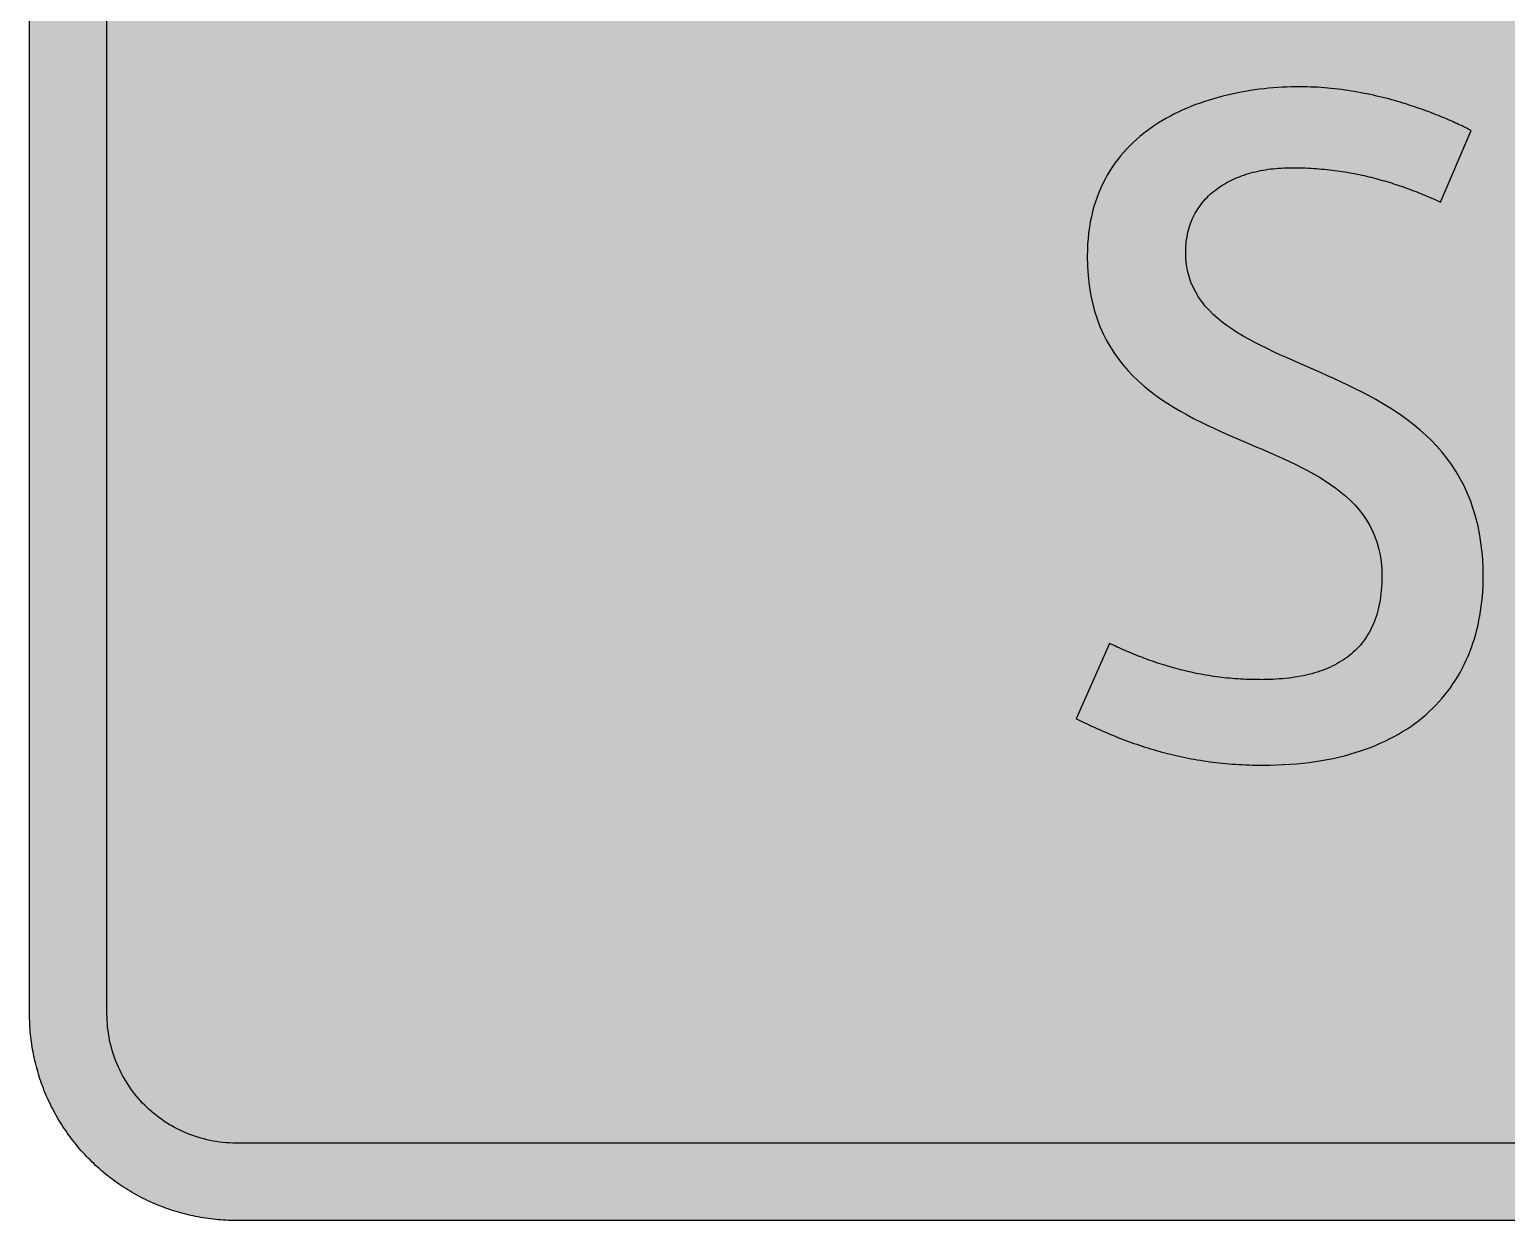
# Model space of a CAD drawing. Header units: millimetres. Extents: x 0 to 318, y 0 to 212.
# Drawn here: x 0.1 to 101, y 0.1 to 81.4 of the extents above; entities that cross this region are included whole.
import ezdxf

# ---------------------------------------------------------------- set-up
doc = ezdxf.new("R2010")
doc.units = ezdxf.units.MM

msp = doc.modelspace()

# ---------------------------------------------------------------- hatches: boundary and pattern name
for color, points in [(254, [(14.1633, 0.0536), (13.9878, 0.0533), (13.8125, 0.0559), (13.6373, 0.061), (13.462, 0.0686), (13.2893, 0.0787), (13.114, 0.0914), (12.9413, 0.1041), (12.7686, 0.1219), (12.5959, 0.1397), (12.4231, 0.16), (12.2504, 0.1829), (12.0777, 0.2057), (11.9075, 0.2337), (11.7373, 0.2616), (11.5672, 0.2921), (11.397, 0.3251), (11.2268, 0.3607), (11.0592, 0.3988), (10.8915, 0.4369), (10.7239, 0.4775), (10.5562, 0.5207), (10.3886, 0.5664), (10.2235, 0.6121), (10.0584, 0.6629), (9.8933, 0.7137), (9.7307, 0.7671), (9.5682, 0.8204), (9.4056, 0.8788), (9.2431, 0.9373), (9.083, 0.9982), (8.923, 1.0617), (8.763, 1.1252), (8.6055, 1.1938), (8.4455, 1.2624), (8.2906, 1.331), (8.1331, 1.4046), (7.9781, 1.4783), (7.8232, 1.5545), (7.6708, 1.6332), (7.5184, 1.7145), (7.366, 1.7958), (7.2161, 1.8796), (7.0663, 1.966), (6.919, 2.0523), (6.7716, 2.1438), (6.6243, 2.2352), (6.4795, 2.3266), (6.3348, 2.4232), (6.19, 2.5197), (6.0477, 2.6187), (5.908, 2.7178), (5.7683, 2.8194), (5.6286, 2.9235), (5.4915, 3.0302), (5.3543, 3.1369), (5.2197, 3.2461), (5.0851, 3.3579), (4.953, 3.4722), (4.8209, 3.5865), (4.6914, 3.7033), (4.5644, 3.8202), (4.4348, 3.9395), (4.3104, 4.0615), (4.1859, 4.1859), (4.0615, 4.3104), (3.9395, 4.4348), (3.8202, 4.5618), (3.7033, 4.6914), (3.5865, 4.8209), (3.4722, 4.953), (3.3579, 5.0851), (3.2487, 5.2197), (3.1369, 5.3543), (3.0302, 5.4915), (2.9235, 5.6286), (2.8194, 5.7683), (2.7178, 5.908), (2.6187, 6.0477), (2.5197, 6.19), (2.4232, 6.3348), (2.3266, 6.477), (2.2352, 6.6243), (2.1438, 6.7691), (2.0523, 6.9164), (1.966, 7.0663), (1.8796, 7.2161), (1.7958, 7.366), (1.7145, 7.5184), (1.6332, 7.6708), (1.5545, 7.8232), (1.4783, 7.9781), (1.4046, 8.1331), (1.331, 8.2906), (1.2598, 8.4455), (1.1913, 8.603), (1.1252, 8.763), (1.0592, 8.923), (0.9982, 9.083), (0.9373, 9.2431), (0.8763, 9.4056), (0.8204, 9.5682), (0.7645, 9.7307), (0.7112, 9.8933), (0.6604, 10.0584), (0.6121, 10.2235), (0.5639, 10.3911), (0.5207, 10.5562), (0.4775, 10.7239), (0.4343, 10.8915), (0.3962, 11.0592), (0.3607, 11.2268), (0.3251, 11.397), (0.2921, 11.5672), (0.2616, 11.7373), (0.2311, 11.9075), (0.2057, 12.0802), (0.1803, 12.2504), (0.1575, 12.4231), (0.1372, 12.5959), (0.1194, 12.7686), (0.1041, 12.9413), (0.0889, 13.1166), (0.0787, 13.2893), (0.0686, 13.4645), (0.061, 13.6373), (0.0559, 13.8125), (0.0508, 13.9878), (0.0508, 14.163), (0.0522, 197.6092), (0.0508, 197.7822), (0.0559, 197.9574), (0.061, 198.1327), (0.0686, 198.308), (0.0787, 198.4807), (0.0889, 198.6559), (0.1041, 198.8287), (0.1194, 199.0014), (0.1372, 199.1741), (0.1575, 199.3468), (0.1803, 199.5195), (0.2057, 199.6923), (0.2311, 199.8624), (0.2616, 200.0326), (0.2921, 200.2028), (0.3251, 200.373), (0.3607, 200.5432), (0.3962, 200.7108), (0.4343, 200.8784), (0.4775, 201.0461), (0.5207, 201.2137), (0.5639, 201.3814), (0.6121, 201.5465), (0.6604, 201.7116), (0.7112, 201.8767), (0.7645, 202.0392), (0.8204, 202.2018), (0.8763, 202.3643), (0.9373, 202.5269), (0.9982, 202.6869), (1.0592, 202.8469), (1.1252, 203.007), (1.1913, 203.1644), (1.2598, 203.3245), (1.331, 203.4794), (1.4046, 203.6369), (1.4783, 203.7918), (1.5545, 203.9468), (1.6332, 204.0992), (1.7145, 204.2516), (1.7958, 204.404), (1.8796, 204.5538), (1.966, 204.7037), (2.0523, 204.851), (2.1438, 204.9983), (2.2352, 205.1456), (2.3266, 205.2904), (2.4232, 205.4352), (2.5197, 205.58), (2.6187, 205.7222), (2.7178, 205.8619), (2.8194, 206.0016), (2.9235, 206.1413), (3.0302, 206.2785), (3.1369, 206.4156), (3.2487, 206.5503), (3.3579, 206.6849), (3.4722, 206.817), (3.5865, 206.949), (3.7033, 207.0786), (3.8202, 207.2056), (3.9395, 207.3351), (4.0615, 207.4596), (4.1859, 207.584), (4.3104, 207.7085), (4.4348, 207.8304), (4.5644, 207.9498), (4.6914, 208.0666), (4.8209, 208.1835), (4.953, 208.2978), (5.0851, 208.4121), (5.2197, 208.5213), (5.3543, 208.6331), (5.4915, 208.7397), (5.6286, 208.8464), (5.7683, 208.9506), (5.908, 209.0522), (6.0477, 209.1512), (6.19, 209.2503), (6.3348, 209.3468), (6.4795, 209.4433), (6.6243, 209.5348), (6.7716, 209.6262), (6.919, 209.7176), (7.0663, 209.804), (7.2161, 209.8904), (7.366, 209.9742), (7.5184, 210.0555), (7.6708, 210.1367), (7.8232, 210.2155), (7.9781, 210.2917), (8.1331, 210.3653), (8.2906, 210.439), (8.4455, 210.5101), (8.6055, 210.5787), (8.763, 210.6447), (8.923, 210.7108), (9.083, 210.7717), (9.2431, 210.8327), (9.4056, 210.8937), (9.5682, 210.9495), (9.7307, 211.0054), (9.8933, 211.0588), (10.0584, 211.1096), (10.2235, 211.1578), (10.3886, 211.2061), (10.5562, 211.2493), (10.7239, 211.2924), (10.8915, 211.3356), (11.0592, 211.3737), (11.2268, 211.4093), (11.397, 211.4448), (11.5672, 211.4779), (11.7373, 211.5083), (11.9075, 211.5388), (12.0777, 211.5642), (12.2504, 211.5896), (12.4231, 211.6125), (12.5959, 211.6328), (12.7686, 211.6506), (12.9413, 211.6658), (13.114, 211.6811), (13.2893, 211.6912), (13.462, 211.7014), (13.6373, 211.709), (13.8125, 211.7141), (13.9878, 211.7192), (14.163, 211.7192), (303.4411, 211.7203), (303.6164, 211.7192), (303.7891, 211.7141), (303.9643, 211.709), (304.1396, 211.7014), (304.3149, 211.6912), (304.4876, 211.6811), (304.6603, 211.6658), (304.8356, 211.6506), (305.0083, 211.6328), (305.181, 211.6125), (305.3512, 211.5896), (305.5239, 211.5642), (305.6941, 211.5388), (305.8668, 211.5083), (306.037, 211.4779), (306.2072, 211.4448), (306.3748, 211.4093), (306.545, 211.3737), (306.7126, 211.3356), (306.8803, 211.2924), (307.0479, 211.2493), (307.213, 211.2061), (307.3781, 211.1578), (307.5432, 211.1096), (307.7083, 211.0588), (307.8734, 211.0054), (308.036, 210.9495), (308.1985, 210.8937), (308.3611, 210.8327), (308.5211, 210.7717), (308.6811, 210.7108), (308.8411, 210.6447), (308.9986, 210.5787), (309.1561, 210.5101), (309.3136, 210.439), (309.4711, 210.3653), (309.626, 210.2917), (309.7784, 210.2155), (309.9333, 210.1367), (310.0857, 210.0555), (310.2381, 209.9742), (310.388, 209.8904), (310.5379, 209.804), (310.6852, 209.7176), (310.8325, 209.6262), (310.9798, 209.5348), (311.1246, 209.4433), (311.2694, 209.3468), (311.4116, 209.2503), (311.5539, 209.1512), (311.6961, 209.0522), (311.8358, 208.9506), (311.9755, 208.8464), (312.1127, 208.7397), (312.2473, 208.6331), (312.3844, 208.5213), (312.5165, 208.4121), (312.6511, 208.2978), (312.7807, 208.1835), (312.9128, 208.0666), (313.0398, 207.9498), (313.1668, 207.8304), (313.2938, 207.7085), (313.4182, 207.584), (313.5427, 207.4596), (313.6621, 207.3351), (313.784, 207.2056), (313.9008, 207.0786), (314.0177, 206.949), (314.132, 206.817), (314.2463, 206.6849), (314.3555, 206.5503), (314.4647, 206.4156), (314.5739, 206.2785), (314.6781, 206.1413), (314.7822, 206.0016), (314.8863, 205.8619), (314.9854, 205.7222), (315.0845, 205.58), (315.181, 205.4352), (315.275, 205.2904), (315.3689, 205.1456), (315.4604, 204.9983), (315.5493, 204.851), (315.6382, 204.7037), (315.7245, 204.5538), (315.8084, 204.404), (315.8896, 204.2516), (315.9684, 204.0992), (316.0471, 203.9468), (316.1233, 203.7918), (316.1995, 203.6369), (316.2706, 203.4794), (316.3418, 203.3245), (316.4103, 203.1644), (316.4764, 203.007), (316.5424, 202.8469), (316.6059, 202.6869), (316.6669, 202.5269), (316.7253, 202.3643), (316.7812, 202.2018), (316.8371, 202.0392), (316.8904, 201.8767), (316.9412, 201.7116), (316.9895, 201.5465), (317.0377, 201.3814), (317.0834, 201.2137), (317.1266, 201.0461), (317.1673, 200.8784), (317.2054, 200.7108), (317.2435, 200.5432), (317.2765, 200.373), (317.3095, 200.2028), (317.34, 200.0326), (317.3705, 199.8624), (317.3959, 199.6923), (317.4213, 199.5195), (317.4441, 199.3468), (317.4644, 199.1741), (317.4822, 199.0014), (317.4975, 198.8287), (317.5127, 198.6559), (317.5229, 198.4807), (317.533, 198.308), (317.5406, 198.1327), (317.5457, 197.9574), (317.5508, 197.7822), (317.5508, 197.6069), (317.5522, 14.1647), (317.5508, 13.9878), (317.5457, 13.8125), (317.5406, 13.6373), (317.533, 13.4645), (317.5229, 13.2893), (317.5127, 13.1166), (317.4975, 12.9413), (317.4822, 12.7686), (317.4644, 12.5959), (317.4441, 12.4231), (317.4213, 12.2504), (317.3959, 12.0802), (317.3705, 11.9075), (317.34, 11.7373), (317.3095, 11.5672), (317.2765, 11.397), (317.2435, 11.2268), (317.2054, 11.0592), (317.1673, 10.8915), (317.1266, 10.7239), (317.0834, 10.5562), (317.0377, 10.3911), (316.9895, 10.2235), (316.9412, 10.0584), (316.8904, 9.8933), (316.8371, 9.7307), (316.7812, 9.5682), (316.7253, 9.4056), (316.6669, 9.2431), (316.6059, 9.083), (316.5424, 8.923), (316.4764, 8.763), (316.4103, 8.603), (316.3418, 8.4455), (316.2706, 8.2906), (316.1995, 8.1331), (316.1233, 7.9781), (316.0471, 7.8232), (315.9684, 7.6708), (315.8896, 7.5184), (315.8084, 7.366), (315.7245, 7.2161), (315.6382, 7.0663), (315.5493, 6.9164), (315.4604, 6.7691), (315.3689, 6.6243), (315.275, 6.477), (315.181, 6.3348), (315.0845, 6.19), (314.9854, 6.0477), (314.8863, 5.908), (314.7822, 5.7683), (314.6781, 5.6286), (314.5739, 5.4915), (314.4647, 5.3543), (314.3555, 5.2197), (314.2463, 5.0851), (314.132, 4.953), (314.0177, 4.8209), (313.9008, 4.6914), (313.784, 4.5618), (313.6621, 4.4348), (313.5427, 4.3104), (313.4182, 4.1859), (313.2938, 4.0615), (313.1668, 3.9395), (313.0398, 3.8202), (312.9128, 3.7033), (312.7807, 3.5865), (312.6511, 3.4722), (312.5165, 3.3579), (312.3844, 3.2461), (312.2473, 3.1369), (312.1127, 3.0302), (311.9755, 2.9235), (311.8358, 2.8194), (311.6961, 2.7178), (311.5539, 2.6187), (311.4116, 2.5197), (311.2694, 2.4232), (311.1246, 2.3266), (310.9798, 2.2352), (310.8325, 2.1438), (310.6852, 2.0523), (310.5379, 1.966), (310.388, 1.8796), (310.2381, 1.7958), (310.0857, 1.7145), (309.9333, 1.6332), (309.7784, 1.5545), (309.626, 1.4783), (309.4711, 1.4046), (309.3136, 1.331), (309.1561, 1.2624), (308.9986, 1.1938), (308.8411, 1.1252), (308.6811, 1.0617), (308.5211, 0.9982), (308.3611, 0.9373), (308.1985, 0.8788), (308.036, 0.8204), (307.8734, 0.7671), (307.7083, 0.7137), (307.5432, 0.6629), (307.3781, 0.6121), (307.213, 0.5664), (307.0479, 0.5207), (306.8803, 0.4775), (306.7126, 0.4369), (306.545, 0.3988), (306.3748, 0.3607), (306.2072, 0.3251), (306.037, 0.2921), (305.8668, 0.2616), (305.6941, 0.2337), (305.5239, 0.2057), (305.3512, 0.1829), (305.181, 0.16), (305.0083, 0.1397), (304.8356, 0.1219), (304.6603, 0.1041), (304.4876, 0.0914), (304.3149, 0.0787), (304.1396, 0.0686), (303.9643, 0.061), (303.7891, 0.0559), (303.6164, 0.0533), (303.4411, 0.0533)]), (144, [(14.1633, 5.3453), (13.9344, 5.3467), (13.7084, 5.3543), (13.4849, 5.3696), (13.2613, 5.3899), (13.0378, 5.4153), (12.8194, 5.4458), (12.6009, 5.4813), (12.385, 5.522), (12.1717, 5.5702), (11.9583, 5.621), (11.7475, 5.6794), (11.5392, 5.7404), (11.3335, 5.8064), (11.1303, 5.8801), (10.9296, 5.9563), (10.729, 6.0376), (10.5334, 6.1239), (10.3378, 6.2128), (10.1473, 6.3094), (9.9593, 6.4084), (9.7714, 6.5126), (9.5885, 6.6218), (9.4082, 6.7335), (9.2304, 6.8504), (9.0576, 6.9698), (8.8849, 7.0968), (8.7173, 7.2238), (8.5522, 7.3584), (8.3896, 7.4955), (8.2321, 7.6352), (8.0772, 7.78), (7.9273, 7.9273), (7.7775, 8.0772), (7.6352, 8.2321), (7.493, 8.3922), (7.3558, 8.5522), (7.2238, 8.7173), (7.0942, 8.8875), (6.9698, 9.0576), (6.8504, 9.2329), (6.7335, 9.4107), (6.6192, 9.591), (6.5126, 9.7739), (6.4084, 9.9593), (6.3068, 10.1473), (6.2128, 10.3403), (6.1214, 10.5334), (6.035, 10.7315), (5.9538, 10.9296), (5.8776, 11.1303), (5.8064, 11.3335), (5.7404, 11.5418), (5.6769, 11.75), (5.621, 11.9583), (5.5677, 12.1717), (5.522, 12.385), (5.4813, 12.6009), (5.4432, 12.8194), (5.4127, 13.0404), (5.3873, 13.2613), (5.3696, 13.4849), (5.3543, 13.7084), (5.3467, 13.937), (5.3416, 14.163), (5.3439, 197.6092), (5.3467, 197.8355), (5.3543, 198.0616), (5.3696, 198.2851), (5.3873, 198.5086), (5.4127, 198.7321), (5.4432, 198.9506), (5.4813, 199.169), (5.522, 199.3849), (5.5677, 199.5983), (5.621, 199.8116), (5.6769, 200.0225), (5.7404, 200.2307), (5.8064, 200.4365), (5.8776, 200.6397), (5.9538, 200.8403), (6.035, 201.041), (6.1214, 201.2366), (6.2128, 201.4322), (6.3068, 201.6227), (6.4084, 201.8106), (6.5126, 201.9986), (6.6192, 202.1815), (6.7335, 202.3618), (6.8504, 202.5396), (6.9698, 202.7123), (7.0942, 202.885), (7.2238, 203.0527), (7.3558, 203.2178), (7.493, 203.3803), (7.6352, 203.5378), (7.7775, 203.6928), (7.9273, 203.8426), (8.0772, 203.9925), (8.2321, 204.1347), (8.3896, 204.277), (8.5522, 204.4141), (8.7173, 204.5462), (8.8849, 204.6757), (9.0576, 204.8002), (9.2304, 204.9196), (9.4082, 205.0364), (9.5885, 205.1507), (9.7714, 205.2574), (9.9593, 205.3615), (10.1473, 205.4631), (10.3378, 205.5571), (10.5334, 205.6486), (10.729, 205.7349), (10.9296, 205.8162), (11.1303, 205.8924), (11.3335, 205.9635), (11.5392, 206.0296), (11.7475, 206.0931), (11.9583, 206.1489), (12.1717, 206.2023), (12.385, 206.248), (12.6009, 206.2886), (12.8194, 206.3267), (13.0378, 206.3572), (13.2613, 206.3826), (13.4849, 206.4004), (13.7084, 206.4156), (13.9344, 206.4233), (14.163, 206.4283), (303.4411, 206.4286), (303.6672, 206.4233), (303.8932, 206.4156), (304.1193, 206.4004), (304.3428, 206.3826), (304.5638, 206.3572), (304.7822, 206.3267), (305.0007, 206.2886), (305.2166, 206.248), (305.4325, 206.2023), (305.6433, 206.1489), (305.8541, 206.0931), (306.0624, 206.0296), (306.2681, 205.9635), (306.4713, 205.8924), (306.6745, 205.8162), (306.8726, 205.7349), (307.0708, 205.6486), (307.2638, 205.5571), (307.4543, 205.4631), (307.6448, 205.3615), (307.8302, 205.2574), (308.0131, 205.1507), (308.1934, 205.0364), (308.3712, 204.9196), (308.5465, 204.8002), (308.7167, 204.6757), (308.8843, 204.5462), (309.0494, 204.4141), (309.212, 204.277), (309.3695, 204.1347), (309.5244, 203.9925), (309.6768, 203.8426), (309.8241, 203.6928), (309.9689, 203.5378), (310.1086, 203.3803), (310.2458, 203.2178), (310.3778, 203.0527), (310.5074, 202.885), (310.6318, 202.7123), (310.7538, 202.5396), (310.8706, 202.3618), (310.9824, 202.1815), (311.0916, 201.9986), (311.1957, 201.8106), (311.2948, 201.6227), (311.3888, 201.4322), (311.4802, 201.2366), (311.5666, 201.041), (311.6478, 200.8403), (311.724, 200.6397), (311.7952, 200.4365), (311.8637, 200.2307), (311.9247, 200.0225), (311.9806, 199.8116), (312.0339, 199.5983), (312.0796, 199.3849), (312.1203, 199.169), (312.1584, 198.9506), (312.1889, 198.7321), (312.2143, 198.5086), (312.2346, 198.2851), (312.2473, 198.0616), (312.2574, 197.8355), (312.26, 197.6069), (312.2605, 14.1647), (312.2574, 13.937), (312.2473, 13.7084), (312.2346, 13.4849), (312.2143, 13.2613), (312.1889, 13.0404), (312.1584, 12.8194), (312.1203, 12.6009), (312.0796, 12.385), (312.0339, 12.1717), (311.9806, 11.9583), (311.9247, 11.75), (311.8637, 11.5418), (311.7952, 11.3335), (311.724, 11.1303), (311.6478, 10.9296), (311.5666, 10.7315), (311.4802, 10.5334), (311.3888, 10.3403), (311.2948, 10.1473), (311.1957, 9.9593), (311.0916, 9.7739), (310.9824, 9.591), (310.8706, 9.4107), (310.7538, 9.2329), (310.6318, 9.0576), (310.5074, 8.8875), (310.3778, 8.7173), (310.2458, 8.5522), (310.1086, 8.3922), (309.9689, 8.2321), (309.8241, 8.0772), (309.6768, 7.9273), (309.5244, 7.78), (309.3695, 7.6352), (309.212, 7.4955), (309.0494, 7.3584), (308.8843, 7.2238), (308.7167, 7.0968), (308.5465, 6.9698), (308.3712, 6.8504), (308.1934, 6.7335), (308.0131, 6.6218), (307.8302, 6.5126), (307.6448, 6.4084), (307.4543, 6.3094), (307.2638, 6.2128), (307.0708, 6.1239), (306.8726, 6.0376), (306.6745, 5.9563), (306.4713, 5.8801), (306.2681, 5.8064), (306.0624, 5.7404), (305.8541, 5.6794), (305.6433, 5.621), (305.4325, 5.5702), (305.2166, 5.522), (305.0007, 5.4813), (304.7822, 5.4458), (304.5638, 5.4153), (304.3428, 5.3899), (304.1193, 5.3696), (303.8932, 5.3543), (303.6672, 5.3467), (303.4411, 5.3442)]), (254, [(84.1266, 37.0096), (83.9292, 37.0103), (83.7362, 37.0129), (83.5406, 37.0154), (83.3501, 37.0205), (83.1596, 37.0281), (82.9691, 37.0383), (82.7811, 37.0484), (82.5957, 37.0611), (82.4078, 37.0738), (82.2249, 37.0891), (82.042, 37.1043), (81.8591, 37.1221), (81.6788, 37.1424), (81.4984, 37.1627), (81.3206, 37.1856), (81.1428, 37.2085), (80.9676, 37.2313), (80.7923, 37.2593), (80.6171, 37.2847), (80.4443, 37.3151), (80.2742, 37.3431), (80.104, 37.3761), (79.9338, 37.4066), (79.7662, 37.4396), (79.5985, 37.4752), (79.4334, 37.5107), (79.2683, 37.5463), (79.1032, 37.5844), (78.9407, 37.625), (78.7781, 37.6631), (78.6181, 37.7038), (78.4581, 37.7469), (78.3006, 37.7901), (78.1406, 37.8333), (77.9856, 37.879), (77.8281, 37.9247), (77.6757, 37.9705), (77.5208, 38.0187), (77.3684, 38.067), (77.216, 38.1152), (77.0661, 38.166), (76.9163, 38.2168), (76.7664, 38.2676), (76.6191, 38.321), (76.4718, 38.3718), (76.3245, 38.4277), (76.1797, 38.481), (76.0349, 38.5369), (75.8927, 38.5902), (75.7479, 38.6486), (75.6082, 38.7045), (75.4659, 38.7604), (75.3262, 38.8188), (75.1865, 38.8772), (75.0494, 38.9357), (74.9097, 38.9966), (74.7751, 39.055), (74.6379, 39.116), (74.5033, 39.177), (74.3687, 39.2379), (74.234, 39.2989), (74.102, 39.3598), (73.9699, 39.4233), (73.8378, 39.4843), (71.5532, 34.3433), (71.7271, 34.257), (71.9049, 34.1706), (72.0801, 34.0868), (72.2554, 34.003), (72.4332, 33.9192), (72.611, 33.8379), (72.7862, 33.7566), (72.964, 33.6753), (73.1444, 33.5966), (73.3222, 33.5178), (73.5, 33.4416), (73.6803, 33.3654), (73.8607, 33.2892), (74.041, 33.2156), (74.2213, 33.1419), (74.4042, 33.0683), (74.5871, 32.9971), (74.77, 32.926), (74.9529, 32.8574), (75.1357, 32.7889), (75.3212, 32.7228), (75.5066, 32.6568), (75.6945, 32.5907), (75.88, 32.5272), (76.0679, 32.4663), (76.2584, 32.4053), (76.4464, 32.3444), (76.6394, 32.2859), (76.8299, 32.2275), (77.023, 32.1716), (77.216, 32.1158), (77.409, 32.0624), (77.6046, 32.0116), (77.8027, 31.9608), (78.0009, 31.91), (78.199, 31.8643), (78.3996, 31.816), (78.6003, 31.7703), (78.801, 31.7271), (79.0042, 31.6865), (79.2099, 31.6459), (79.4156, 31.6052), (79.6214, 31.5671), (79.8322, 31.5316), (80.0405, 31.4985), (80.2513, 31.4655), (80.4647, 31.4325), (80.678, 31.4046), (80.8939, 31.3766), (81.1098, 31.3487), (81.3283, 31.3258), (81.5492, 31.303), (81.7702, 31.2801), (81.9937, 31.2623), (82.2173, 31.2445), (82.4433, 31.2268), (82.6719, 31.2141), (82.9005, 31.2014), (83.1317, 31.1912), (83.3653, 31.1836), (83.6016, 31.176), (83.8378, 31.1709), (84.0765, 31.1683), (84.3153, 31.1658), (84.7903, 31.1709), (85.2576, 31.1836), (85.7174, 31.2039), (86.1695, 31.2293), (86.614, 31.2649), (87.0483, 31.308), (87.4776, 31.3588), (87.8967, 31.4173), (88.3107, 31.4808), (88.7146, 31.5544), (89.1134, 31.6332), (89.502, 31.7195), (89.883, 31.8135), (90.2564, 31.9151), (90.6221, 32.0218), (90.9803, 32.1361), (91.3308, 32.258), (91.6737, 32.385), (92.009, 32.5196), (92.3366, 32.6593), (92.6567, 32.8066), (92.9691, 32.9616), (93.2739, 33.1216), (93.5711, 33.2867), (93.8606, 33.4594), (94.1426, 33.6372), (94.4169, 33.8201), (94.6836, 34.0106), (94.9427, 34.2062), (95.1941, 34.4068), (95.438, 34.6126), (95.6742, 34.8259), (95.9053, 35.0444), (96.1263, 35.2679), (96.3397, 35.4965), (96.5479, 35.7302), (96.7461, 35.9689), (96.9391, 36.2128), (97.122, 36.4592), (97.2998, 36.7132), (97.47, 36.9722), (97.6325, 37.2364), (97.7875, 37.5031), (97.9348, 37.7749), (98.0745, 38.0517), (98.2091, 38.3337), (98.3336, 38.6182), (98.4529, 38.9077), (98.5647, 39.2024), (98.6663, 39.5021), (98.7654, 39.8018), (98.8543, 40.1091), (98.9355, 40.419), (99.0117, 40.7314), (99.0778, 41.0489), (99.1387, 41.3715), (99.1921, 41.6941), (99.2378, 42.0218), (99.2784, 42.3545), (99.3089, 42.6872), (99.3343, 43.0251), (99.3521, 43.3654), (99.3623, 43.7109), (99.3673, 44.0563), (99.3521, 44.798), (99.3089, 45.5117), (99.2378, 46.1975), (99.1387, 46.8579), (99.0143, 47.4904), (98.8644, 48.1), (98.6892, 48.6842), (98.4936, 49.243), (98.2726, 49.7815), (98.0338, 50.2971), (97.7722, 50.7898), (97.4903, 51.2648), (97.1906, 51.7169), (96.8756, 52.1513), (96.5403, 52.5678), (96.1923, 52.9666), (95.8266, 53.3476), (95.4481, 53.7134), (95.057, 54.0639), (94.6531, 54.3992), (94.2391, 54.7218), (93.8149, 55.0316), (93.3806, 55.3263), (92.9361, 55.6133), (92.4865, 55.8851), (92.0293, 56.1492), (91.567, 56.4058), (91.1022, 56.6522), (90.6297, 56.8909), (90.1573, 57.1221), (89.6823, 57.3481), (89.2048, 57.5666), (88.7298, 57.7825), (88.2548, 57.9933), (87.7824, 58.2016), (87.31, 58.4073), (86.8451, 58.6105), (86.3829, 58.8112), (85.9257, 59.0144), (85.4761, 59.2176), (85.0316, 59.4233), (84.5972, 59.629), (84.1731, 59.8373), (83.759, 60.0507), (83.3552, 60.2666), (82.964, 60.4901), (82.5856, 60.7187), (82.2198, 60.9524), (81.8718, 61.1937), (81.5365, 61.4451), (81.2216, 61.7042), (80.9219, 61.9709), (80.6399, 62.2503), (80.3783, 62.5399), (80.137, 62.8421), (79.9186, 63.1571), (79.723, 63.4848), (79.5477, 63.8277), (79.3979, 64.1833), (79.2734, 64.5566), (79.1743, 64.9453), (79.1032, 65.3517), (79.06, 65.7758), (79.0448, 66.2178), (79.0473, 66.3981), (79.055, 66.5759), (79.0677, 66.7512), (79.0829, 66.9214), (79.1058, 67.0916), (79.1312, 67.2567), (79.1616, 67.4192), (79.1947, 67.5792), (79.2353, 67.7367), (79.2785, 67.8917), (79.3242, 68.0415), (79.3775, 68.1914), (79.4309, 68.3362), (79.4918, 68.4784), (79.5553, 68.6181), (79.6239, 68.7553), (79.695, 68.8899), (79.7687, 69.022), (79.85, 69.149), (79.9313, 69.276), (80.0176, 69.3979), (80.1091, 69.5173), (80.2005, 69.6341), (80.297, 69.7484), (80.3986, 69.8602), (80.5028, 69.9694), (80.6094, 70.0735), (80.7187, 70.1777), (80.8304, 70.2767), (80.9473, 70.3758), (81.0666, 70.4698), (81.1886, 70.5612), (81.313, 70.6501), (81.4426, 70.7339), (81.5721, 70.8177), (81.7042, 70.899), (81.8413, 70.9752), (81.9785, 71.0489), (82.1207, 71.12), (82.263, 71.1911), (82.4103, 71.2572), (82.5576, 71.3181), (82.7075, 71.3791), (82.8599, 71.4375), (83.0148, 71.4908), (83.1723, 71.5442), (83.3323, 71.5924), (83.4923, 71.6382), (83.6549, 71.6813), (83.82, 71.722), (83.9876, 71.7601), (84.1553, 71.7956), (84.3255, 71.8287), (84.4956, 71.8566), (84.6684, 71.8845), (84.8436, 71.9074), (85.0189, 71.9277), (85.1967, 71.9455), (85.3745, 71.9607), (85.5548, 71.9734), (85.7352, 71.9836), (85.918, 71.9912), (86.1009, 71.9963), (86.2838, 71.9963), (86.4768, 71.9963), (86.6699, 71.9938), (86.8604, 71.9887), (87.0483, 71.9836), (87.2363, 71.9785), (87.4217, 71.9684), (87.6071, 71.9582), (87.7926, 71.948), (87.9754, 71.9353), (88.1558, 71.9201), (88.3361, 71.9049), (88.5165, 71.8896), (88.6943, 71.8718), (88.8695, 71.8515), (89.0448, 71.8312), (89.22, 71.8083), (89.3928, 71.7855), (89.5655, 71.7601), (89.7382, 71.7347), (89.9058, 71.7067), (90.076, 71.6788), (90.2437, 71.6509), (90.4113, 71.6204), (90.5764, 71.5874), (90.7415, 71.5569), (90.9041, 71.5213), (91.0666, 71.4883), (91.2292, 71.4527), (91.3892, 71.4146), (91.5492, 71.3765), (91.7067, 71.3384), (91.8642, 71.2978), (92.0217, 71.2572), (92.1766, 71.2165), (92.3315, 71.1733), (92.4839, 71.1302), (92.6363, 71.087), (92.7887, 71.0413), (92.9411, 70.9955), (93.091, 70.9498), (93.2383, 70.9016), (93.3882, 70.8533), (93.5355, 70.805), (93.6803, 70.7542), (93.8276, 70.706), (93.9724, 70.6552), (94.1146, 70.6018), (94.2594, 70.551), (94.4016, 70.4977), (94.5413, 70.4444), (94.6836, 70.391), (94.8233, 70.3351), (94.963, 70.2818), (95.1001, 70.2259), (95.2373, 70.17), (95.3745, 70.1142), (95.5116, 70.0557), (95.6462, 69.9999), (95.7809, 69.9414), (95.9155, 69.883), (96.0501, 69.8246), (96.1822, 69.7662), (96.3143, 69.7078), (96.4438, 69.6468), (98.5407, 74.5391), (98.4453, 74.5871), (98.3463, 74.6354), (98.2447, 74.6862), (98.1405, 74.7395), (98.0313, 74.7928), (97.9195, 74.8462), (97.8027, 74.9021), (97.6833, 74.9579), (97.5614, 75.0138), (97.4344, 75.0722), (97.3049, 75.1307), (97.1702, 75.1891), (97.0356, 75.25), (96.8959, 75.311), (96.7537, 75.372), (96.6064, 75.4329), (96.459, 75.4939), (96.3066, 75.5548), (96.1517, 75.6183), (95.9942, 75.6793), (95.8342, 75.7428), (95.6691, 75.8038), (95.504, 75.8673), (95.3338, 75.9282), (95.1636, 75.9892), (94.9884, 76.0501), (94.8106, 76.1136), (94.6302, 76.1721), (94.4499, 76.233), (94.2645, 76.294), (94.0791, 76.3524), (93.8886, 76.4108), (93.6981, 76.4692), (93.5025, 76.5251), (93.3069, 76.581), (93.1088, 76.6369), (92.9081, 76.6902), (92.7049, 76.7436), (92.5017, 76.7944), (92.2934, 76.8452), (92.0852, 76.8934), (91.8743, 76.9417), (91.6635, 76.9899), (91.4476, 77.0331), (91.2317, 77.0763), (91.0158, 77.1195), (90.7948, 77.1601), (90.5739, 77.1982), (90.3529, 77.2338), (90.1294, 77.2693), (89.9033, 77.3024), (89.6747, 77.3328), (89.4486, 77.3608), (89.2175, 77.3887), (88.9864, 77.4116), (88.7552, 77.4344), (88.5215, 77.4548), (88.2853, 77.4725), (88.0516, 77.4878), (87.8129, 77.4979), (87.5767, 77.5081), (87.3379, 77.5157), (87.0966, 77.5208), (86.8553, 77.5208), (86.5556, 77.5183), (86.2508, 77.5132), (85.9434, 77.503), (85.6361, 77.4878), (85.3262, 77.47), (85.0163, 77.4471), (84.7039, 77.4192), (84.3915, 77.3862), (84.0765, 77.3506), (83.7616, 77.3074), (83.4466, 77.2617), (83.1342, 77.2109), (82.8192, 77.155), (82.5043, 77.0941), (82.1919, 77.028), (81.8794, 76.9569), (81.567, 76.8807), (81.2571, 76.7994), (80.9498, 76.7105), (80.6425, 76.6191), (80.3377, 76.52), (80.0354, 76.4159), (79.7357, 76.3067), (79.436, 76.1924), (79.1439, 76.0705), (78.8518, 75.9435), (78.5622, 75.8114), (78.2777, 75.6717), (77.9983, 75.5269), (77.7215, 75.3745), (77.4497, 75.217), (77.1804, 75.0519), (76.9188, 74.8817), (76.6597, 74.7065), (76.4057, 74.5211), (76.1594, 74.3306), (75.9155, 74.1324), (75.6793, 73.9292), (75.4482, 73.7184), (75.2246, 73.5), (75.0087, 73.2739), (74.7979, 73.0428), (74.5922, 72.804), (74.3966, 72.5576), (74.2061, 72.3011), (74.0258, 72.0395), (73.8505, 71.7702), (73.6854, 71.4934), (73.5279, 71.2089), (73.3781, 70.9168), (73.2384, 70.6171), (73.1088, 70.3097), (72.9869, 69.9922), (72.8726, 69.6697), (72.771, 69.3369), (72.677, 68.9966), (72.5932, 68.646), (72.5221, 68.2904), (72.4586, 67.9247), (72.4078, 67.5488), (72.3671, 67.1652), (72.3392, 66.7741), (72.3214, 66.3753), (72.3163, 65.9638), (72.329, 65.2704), (72.3722, 64.6049), (72.4433, 63.9648), (72.5424, 63.3527), (72.6643, 62.7634), (72.8142, 62.2021), (72.9844, 61.661), (73.1799, 61.1454), (73.3984, 60.6527), (73.6371, 60.1777), (73.8937, 59.7256), (74.1731, 59.2938), (74.4703, 58.8823), (74.7827, 58.486), (75.1154, 58.1076), (75.4609, 57.7469), (75.8215, 57.4015), (76.1975, 57.0713), (76.5835, 56.7538), (76.9849, 56.4515), (77.3938, 56.1594), (77.8154, 55.8825), (78.2447, 55.6133), (78.6841, 55.3542), (79.1312, 55.1078), (79.5833, 54.8665), (80.0405, 54.6329), (80.5028, 54.4093), (80.9676, 54.1884), (81.4375, 53.975), (81.9074, 53.7642), (82.3798, 53.5584), (82.8523, 53.3552), (83.3222, 53.1546), (83.7921, 52.9539), (84.2569, 52.7533), (84.7192, 52.5551), (85.1764, 52.3519), (85.6285, 52.1487), (86.0755, 51.943), (86.5149, 51.7347), (86.9442, 51.5188), (87.3658, 51.3004), (87.7748, 51.0743), (88.1761, 50.8432), (88.5622, 50.6019), (88.9381, 50.353), (89.2988, 50.0964), (89.6468, 49.8297), (89.977, 49.5503), (90.2894, 49.2608), (90.5866, 48.9585), (90.866, 48.641), (91.1225, 48.3108), (91.3613, 47.9654), (91.5797, 47.6047), (91.7753, 47.2288), (91.948, 46.8325), (92.0953, 46.421), (92.2172, 45.9892), (92.3163, 45.5371), (92.3874, 45.0647), (92.4306, 44.5719), (92.4433, 44.0563), (92.4408, 43.8125), (92.4331, 43.5737), (92.4204, 43.3375), (92.4052, 43.1089), (92.3823, 42.8854), (92.3544, 42.6644), (92.3214, 42.451), (92.2858, 42.2402), (92.2426, 42.037), (92.1969, 41.8363), (92.1461, 41.6408), (92.0902, 41.4503), (92.0293, 41.2623), (91.9658, 41.082), (91.8972, 40.9042), (91.8235, 40.7314), (91.7448, 40.5638), (91.6635, 40.4012), (91.5772, 40.2412), (91.4857, 40.0863), (91.3917, 39.9364), (91.2927, 39.7891), (91.1911, 39.6469), (91.0844, 39.5097), (90.9752, 39.3776), (90.8609, 39.2481), (90.7415, 39.1211), (90.6196, 39.0017), (90.4926, 38.8849), (90.363, 38.7706), (90.231, 38.6613), (90.0938, 38.5572), (89.9541, 38.4556), (89.8119, 38.3565), (89.6645, 38.2626), (89.5121, 38.1737), (89.3597, 38.0873), (89.2023, 38.0035), (89.0422, 37.9247), (88.8771, 37.8485), (88.712, 37.7774), (88.5419, 37.7088), (88.3691, 37.6428), (88.1939, 37.5818), (88.0135, 37.5234), (87.8332, 37.4675), (87.6478, 37.4167), (87.4598, 37.3685), (87.2719, 37.3228), (87.0788, 37.2821), (86.8832, 37.2415), (86.6851, 37.2059), (86.4845, 37.1754), (86.2813, 37.145), (86.0755, 37.1196), (85.8672, 37.0942), (85.659, 37.0738), (85.4456, 37.0561), (85.2297, 37.0408), (85.0138, 37.0307), (84.7954, 37.0205), (84.5744, 37.0129), (84.3509, 37.0103), (84.1248, 37.0078)])]:
    msp.add_hatch(color=color).paths.add_polyline_path(points)

# ---------------------------------------------------------------- linework, layer by layer
at = {"color": 254}
for points in [[(14.1633, 0.0536), (13.9878, 0.0533), (13.8125, 0.0559), (13.6373, 0.061), (13.462, 0.0686), (13.2893, 0.0787), (13.114, 0.0914), (12.9413, 0.1041), (12.7686, 0.1219), (12.5959, 0.1397), (12.4231, 0.16), (12.2504, 0.1829), (12.0777, 0.2057), (11.9075, 0.2337), (11.7373, 0.2616), (11.5672, 0.2921), (11.397, 0.3251), (11.2268, 0.3607), (11.0592, 0.3988), (10.8915, 0.4369), (10.7239, 0.4775), (10.5562, 0.5207), (10.3886, 0.5664), (10.2235, 0.6121), (10.0584, 0.6629), (9.8933, 0.7137), (9.7307, 0.7671), (9.5682, 0.8204), (9.4056, 0.8788), (9.2431, 0.9373), (9.083, 0.9982), (8.923, 1.0617), (8.763, 1.1252), (8.6055, 1.1938), (8.4455, 1.2624), (8.2906, 1.331), (8.1331, 1.4046), (7.9781, 1.4783), (7.8232, 1.5545), (7.6708, 1.6332), (7.5184, 1.7145), (7.366, 1.7958), (7.2161, 1.8796), (7.0663, 1.966), (6.919, 2.0523), (6.7716, 2.1438), (6.6243, 2.2352), (6.4795, 2.3266), (6.3348, 2.4232), (6.19, 2.5197), (6.0477, 2.6187), (5.908, 2.7178), (5.7683, 2.8194), (5.6286, 2.9235), (5.4915, 3.0302), (5.3543, 3.1369), (5.2197, 3.2461), (5.0851, 3.3579), (4.953, 3.4722), (4.8209, 3.5865), (4.6914, 3.7033), (4.5644, 3.8202), (4.4348, 3.9395), (4.3104, 4.0615), (4.1859, 4.1859), (4.0615, 4.3104), (3.9395, 4.4348), (3.8202, 4.5618), (3.7033, 4.6914), (3.5865, 4.8209), (3.4722, 4.953), (3.3579, 5.0851), (3.2487, 5.2197), (3.1369, 5.3543), (3.0302, 5.4915), (2.9235, 5.6286), (2.8194, 5.7683), (2.7178, 5.908), (2.6187, 6.0477), (2.5197, 6.19), (2.4232, 6.3348), (2.3266, 6.477), (2.2352, 6.6243), (2.1438, 6.7691), (2.0523, 6.9164), (1.966, 7.0663), (1.8796, 7.2161), (1.7958, 7.366), (1.7145, 7.5184), (1.6332, 7.6708), (1.5545, 7.8232), (1.4783, 7.9781), (1.4046, 8.1331), (1.331, 8.2906), (1.2598, 8.4455), (1.1913, 8.603), (1.1252, 8.763), (1.0592, 8.923), (0.9982, 9.083), (0.9373, 9.2431), (0.8763, 9.4056), (0.8204, 9.5682), (0.7645, 9.7307), (0.7112, 9.8933), (0.6604, 10.0584), (0.6121, 10.2235), (0.5639, 10.3911), (0.5207, 10.5562), (0.4775, 10.7239), (0.4343, 10.8915), (0.3962, 11.0592), (0.3607, 11.2268), (0.3251, 11.397), (0.2921, 11.5672), (0.2616, 11.7373), (0.2311, 11.9075), (0.2057, 12.0802), (0.1803, 12.2504), (0.1575, 12.4231), (0.1372, 12.5959), (0.1194, 12.7686), (0.1041, 12.9413), (0.0889, 13.1166), (0.0787, 13.2893), (0.0686, 13.4645), (0.061, 13.6373), (0.0559, 13.8125), (0.0508, 13.9878), (0.0508, 14.163), (0.0522, 197.6092)], [(84.1266, 37.0096), (83.9292, 37.0103), (83.7362, 37.0129), (83.5406, 37.0154), (83.3501, 37.0205), (83.1596, 37.0281), (82.9691, 37.0383), (82.7811, 37.0484), (82.5957, 37.0611), (82.4078, 37.0738), (82.2249, 37.0891), (82.042, 37.1043), (81.8591, 37.1221), (81.6788, 37.1424), (81.4984, 37.1627), (81.3206, 37.1856), (81.1428, 37.2085), (80.9676, 37.2313), (80.7923, 37.2593), (80.6171, 37.2847), (80.4443, 37.3151), (80.2742, 37.3431), (80.104, 37.3761), (79.9338, 37.4066), (79.7662, 37.4396), (79.5985, 37.4752), (79.4334, 37.5107), (79.2683, 37.5463), (79.1032, 37.5844), (78.9407, 37.625), (78.7781, 37.6631), (78.6181, 37.7038), (78.4581, 37.7469), (78.3006, 37.7901), (78.1406, 37.8333), (77.9856, 37.879), (77.8281, 37.9247), (77.6757, 37.9705), (77.5208, 38.0187), (77.3684, 38.067), (77.216, 38.1152), (77.0661, 38.166), (76.9163, 38.2168), (76.7664, 38.2676), (76.6191, 38.321), (76.4718, 38.3718), (76.3245, 38.4277), (76.1797, 38.481), (76.0349, 38.5369), (75.8927, 38.5902), (75.7479, 38.6486), (75.6082, 38.7045), (75.4659, 38.7604), (75.3262, 38.8188), (75.1865, 38.8772), (75.0494, 38.9357), (74.9097, 38.9966), (74.7751, 39.055), (74.6379, 39.116), (74.5033, 39.177), (74.3687, 39.2379), (74.234, 39.2989), (74.102, 39.3598), (73.9699, 39.4233), (73.8378, 39.4843), (71.5532, 34.3433), (71.7271, 34.257), (71.9049, 34.1706), (72.0801, 34.0868), (72.2554, 34.003), (72.4332, 33.9192), (72.611, 33.8379), (72.7862, 33.7566), (72.964, 33.6753), (73.1444, 33.5966), (73.3222, 33.5178), (73.5, 33.4416), (73.6803, 33.3654), (73.8607, 33.2892), (74.041, 33.2156), (74.2213, 33.1419), (74.4042, 33.0683), (74.5871, 32.9971), (74.77, 32.926), (74.9529, 32.8574), (75.1357, 32.7889), (75.3212, 32.7228), (75.5066, 32.6568), (75.6945, 32.5907), (75.88, 32.5272), (76.0679, 32.4663), (76.2584, 32.4053), (76.4464, 32.3444), (76.6394, 32.2859), (76.8299, 32.2275), (77.023, 32.1716), (77.216, 32.1158), (77.409, 32.0624), (77.6046, 32.0116), (77.8027, 31.9608), (78.0009, 31.91), (78.199, 31.8643), (78.3996, 31.816), (78.6003, 31.7703), (78.801, 31.7271), (79.0042, 31.6865), (79.2099, 31.6459), (79.4156, 31.6052), (79.6214, 31.5671), (79.8322, 31.5316), (80.0405, 31.4985), (80.2513, 31.4655), (80.4647, 31.4325), (80.678, 31.4046), (80.8939, 31.3766), (81.1098, 31.3487), (81.3283, 31.3258), (81.5492, 31.303), (81.7702, 31.2801), (81.9937, 31.2623), (82.2173, 31.2445), (82.4433, 31.2268), (82.6719, 31.2141), (82.9005, 31.2014), (83.1317, 31.1912), (83.3653, 31.1836), (83.6016, 31.176), (83.8378, 31.1709), (84.0765, 31.1683), (84.3153, 31.1658), (84.7903, 31.1709), (85.2576, 31.1836), (85.7174, 31.2039), (86.1695, 31.2293), (86.614, 31.2649), (87.0483, 31.308), (87.4776, 31.3588), (87.8967, 31.4173), (88.3107, 31.4808), (88.7146, 31.5544), (89.1134, 31.6332), (89.502, 31.7195), (89.883, 31.8135), (90.2564, 31.9151), (90.6221, 32.0218), (90.9803, 32.1361), (91.3308, 32.258), (91.6737, 32.385), (92.009, 32.5196), (92.3366, 32.6593), (92.6567, 32.8066), (92.9691, 32.9616), (93.2739, 33.1216), (93.5711, 33.2867), (93.8606, 33.4594), (94.1426, 33.6372), (94.4169, 33.8201), (94.6836, 34.0106), (94.9427, 34.2062), (95.1941, 34.4068), (95.438, 34.6126), (95.6742, 34.8259), (95.9053, 35.0444), (96.1263, 35.2679), (96.3397, 35.4965), (96.5479, 35.7302), (96.7461, 35.9689), (96.9391, 36.2128), (97.122, 36.4592), (97.2998, 36.7132), (97.47, 36.9722), (97.6325, 37.2364), (97.7875, 37.5031), (97.9348, 37.7749), (98.0745, 38.0517), (98.2091, 38.3337), (98.3336, 38.6182), (98.4529, 38.9077), (98.5647, 39.2024), (98.6663, 39.5021), (98.7654, 39.8018), (98.8543, 40.1091), (98.9355, 40.419), (99.0117, 40.7314), (99.0778, 41.0489), (99.1387, 41.3715), (99.1921, 41.6941), (99.2378, 42.0218), (99.2784, 42.3545), (99.3089, 42.6872), (99.3343, 43.0251), (99.3521, 43.3654), (99.3623, 43.7109), (99.3673, 44.0563), (99.3521, 44.798), (99.3089, 45.5117), (99.2378, 46.1975), (99.1387, 46.8579), (99.0143, 47.4904), (98.8644, 48.1), (98.6892, 48.6842), (98.4936, 49.243), (98.2726, 49.7815), (98.0338, 50.2971), (97.7722, 50.7898), (97.4903, 51.2648), (97.1906, 51.7169), (96.8756, 52.1513), (96.5403, 52.5678), (96.1923, 52.9666), (95.8266, 53.3476), (95.4481, 53.7134), (95.057, 54.0639), (94.6531, 54.3992), (94.2391, 54.7218), (93.8149, 55.0316), (93.3806, 55.3263), (92.9361, 55.6133), (92.4865, 55.8851), (92.0293, 56.1492), (91.567, 56.4058), (91.1022, 56.6522), (90.6297, 56.8909), (90.1573, 57.1221), (89.6823, 57.3481), (89.2048, 57.5666), (88.7298, 57.7825), (88.2548, 57.9933), (87.7824, 58.2016), (87.31, 58.4073), (86.8451, 58.6105), (86.3829, 58.8112), (85.9257, 59.0144), (85.4761, 59.2176), (85.0316, 59.4233), (84.5972, 59.629), (84.1731, 59.8373), (83.759, 60.0507), (83.3552, 60.2666), (82.964, 60.4901), (82.5856, 60.7187), (82.2198, 60.9524), (81.8718, 61.1937), (81.5365, 61.4451), (81.2216, 61.7042), (80.9219, 61.9709), (80.6399, 62.2503), (80.3783, 62.5399), (80.137, 62.8421), (79.9186, 63.1571), (79.723, 63.4848), (79.5477, 63.8277), (79.3979, 64.1833), (79.2734, 64.5566), (79.1743, 64.9453), (79.1032, 65.3517), (79.06, 65.7758), (79.0448, 66.2178), (79.0473, 66.3981), (79.055, 66.5759), (79.0677, 66.7512), (79.0829, 66.9214), (79.1058, 67.0916), (79.1312, 67.2567), (79.1616, 67.4192), (79.1947, 67.5792), (79.2353, 67.7367), (79.2785, 67.8917), (79.3242, 68.0415), (79.3775, 68.1914), (79.4309, 68.3362), (79.4918, 68.4784), (79.5553, 68.6181), (79.6239, 68.7553), (79.695, 68.8899), (79.7687, 69.022), (79.85, 69.149), (79.9313, 69.276), (80.0176, 69.3979), (80.1091, 69.5173), (80.2005, 69.6341), (80.297, 69.7484), (80.3986, 69.8602), (80.5028, 69.9694), (80.6094, 70.0735), (80.7187, 70.1777), (80.8304, 70.2767), (80.9473, 70.3758), (81.0666, 70.4698), (81.1886, 70.5612), (81.313, 70.6501), (81.4426, 70.7339), (81.5721, 70.8177), (81.7042, 70.899), (81.8413, 70.9752), (81.9785, 71.0489), (82.1207, 71.12), (82.263, 71.1911), (82.4103, 71.2572), (82.5576, 71.3181), (82.7075, 71.3791), (82.8599, 71.4375), (83.0148, 71.4908), (83.1723, 71.5442), (83.3323, 71.5924), (83.4923, 71.6382), (83.6549, 71.6813), (83.82, 71.722), (83.9876, 71.7601), (84.1553, 71.7956), (84.3255, 71.8287), (84.4956, 71.8566), (84.6684, 71.8845), (84.8436, 71.9074), (85.0189, 71.9277), (85.1967, 71.9455), (85.3745, 71.9607), (85.5548, 71.9734), (85.7352, 71.9836), (85.918, 71.9912), (86.1009, 71.9963), (86.2838, 71.9963), (86.4768, 71.9963), (86.6699, 71.9938), (86.8604, 71.9887), (87.0483, 71.9836), (87.2363, 71.9785), (87.4217, 71.9684), (87.6071, 71.9582), (87.7926, 71.948), (87.9754, 71.9353), (88.1558, 71.9201), (88.3361, 71.9049), (88.5165, 71.8896), (88.6943, 71.8718), (88.8695, 71.8515), (89.0448, 71.8312), (89.22, 71.8083), (89.3928, 71.7855), (89.5655, 71.7601), (89.7382, 71.7347), (89.9058, 71.7067), (90.076, 71.6788), (90.2437, 71.6509), (90.4113, 71.6204), (90.5764, 71.5874), (90.7415, 71.5569), (90.9041, 71.5213), (91.0666, 71.4883), (91.2292, 71.4527), (91.3892, 71.4146), (91.5492, 71.3765), (91.7067, 71.3384), (91.8642, 71.2978), (92.0217, 71.2572), (92.1766, 71.2165), (92.3315, 71.1733), (92.4839, 71.1302), (92.6363, 71.087), (92.7887, 71.0413), (92.9411, 70.9955), (93.091, 70.9498), (93.2383, 70.9016), (93.3882, 70.8533), (93.5355, 70.805), (93.6803, 70.7542), (93.8276, 70.706), (93.9724, 70.6552), (94.1146, 70.6018), (94.2594, 70.551), (94.4016, 70.4977), (94.5413, 70.4444), (94.6836, 70.391), (94.8233, 70.3351), (94.963, 70.2818), (95.1001, 70.2259), (95.2373, 70.17), (95.3745, 70.1142), (95.5116, 70.0557), (95.6462, 69.9999), (95.7809, 69.9414), (95.9155, 69.883), (96.0501, 69.8246), (96.1822, 69.7662), (96.3143, 69.7078), (96.4438, 69.6468), (98.5407, 74.5391), (98.4453, 74.5871), (98.3463, 74.6354), (98.2447, 74.6862), (98.1405, 74.7395), (98.0313, 74.7928), (97.9195, 74.8462), (97.8027, 74.9021), (97.6833, 74.9579), (97.5614, 75.0138), (97.4344, 75.0722), (97.3049, 75.1307), (97.1702, 75.1891), (97.0356, 75.25), (96.8959, 75.311), (96.7537, 75.372), (96.6064, 75.4329), (96.459, 75.4939), (96.3066, 75.5548), (96.1517, 75.6183), (95.9942, 75.6793), (95.8342, 75.7428), (95.6691, 75.8038), (95.504, 75.8673), (95.3338, 75.9282), (95.1636, 75.9892), (94.9884, 76.0501), (94.8106, 76.1136), (94.6302, 76.1721), (94.4499, 76.233), (94.2645, 76.294), (94.0791, 76.3524), (93.8886, 76.4108), (93.6981, 76.4692), (93.5025, 76.5251), (93.3069, 76.581), (93.1088, 76.6369), (92.9081, 76.6902), (92.7049, 76.7436), (92.5017, 76.7944), (92.2934, 76.8452), (92.0852, 76.8934), (91.8743, 76.9417), (91.6635, 76.9899), (91.4476, 77.0331), (91.2317, 77.0763), (91.0158, 77.1195), (90.7948, 77.1601), (90.5739, 77.1982), (90.3529, 77.2338), (90.1294, 77.2693), (89.9033, 77.3024), (89.6747, 77.3328), (89.4486, 77.3608), (89.2175, 77.3887), (88.9864, 77.4116), (88.7552, 77.4344), (88.5215, 77.4548), (88.2853, 77.4725), (88.0516, 77.4878), (87.8129, 77.4979), (87.5767, 77.5081), (87.3379, 77.5157), (87.0966, 77.5208), (86.8553, 77.5208), (86.5556, 77.5183), (86.2508, 77.5132), (85.9434, 77.503), (85.6361, 77.4878), (85.3262, 77.47), (85.0163, 77.4471), (84.7039, 77.4192), (84.3915, 77.3862), (84.0765, 77.3506), (83.7616, 77.3074), (83.4466, 77.2617), (83.1342, 77.2109), (82.8192, 77.155), (82.5043, 77.0941), (82.1919, 77.028), (81.8794, 76.9569), (81.567, 76.8807), (81.2571, 76.7994), (80.9498, 76.7105), (80.6425, 76.6191), (80.3377, 76.52), (80.0354, 76.4159), (79.7357, 76.3067), (79.436, 76.1924), (79.1439, 76.0705), (78.8518, 75.9435), (78.5622, 75.8114), (78.2777, 75.6717), (77.9983, 75.5269), (77.7215, 75.3745), (77.4497, 75.217), (77.1804, 75.0519), (76.9188, 74.8817), (76.6597, 74.7065), (76.4057, 74.5211), (76.1594, 74.3306), (75.9155, 74.1324), (75.6793, 73.9292), (75.4482, 73.7184), (75.2246, 73.5), (75.0087, 73.2739), (74.7979, 73.0428), (74.5922, 72.804), (74.3966, 72.5576), (74.2061, 72.3011), (74.0258, 72.0395), (73.8505, 71.7702), (73.6854, 71.4934), (73.5279, 71.2089), (73.3781, 70.9168), (73.2384, 70.6171), (73.1088, 70.3097), (72.9869, 69.9922), (72.8726, 69.6697), (72.771, 69.3369), (72.677, 68.9966), (72.5932, 68.646), (72.5221, 68.2904), (72.4586, 67.9247), (72.4078, 67.5488), (72.3671, 67.1652), (72.3392, 66.7741), (72.3214, 66.3753), (72.3163, 65.9638), (72.329, 65.2704), (72.3722, 64.6049), (72.4433, 63.9648), (72.5424, 63.3527), (72.6643, 62.7634), (72.8142, 62.2021), (72.9844, 61.661), (73.1799, 61.1454), (73.3984, 60.6527), (73.6371, 60.1777), (73.8937, 59.7256), (74.1731, 59.2938), (74.4703, 58.8823), (74.7827, 58.486), (75.1154, 58.1076), (75.4609, 57.7469), (75.8215, 57.4015), (76.1975, 57.0713), (76.5835, 56.7538), (76.9849, 56.4515), (77.3938, 56.1594), (77.8154, 55.8825), (78.2447, 55.6133), (78.6841, 55.3542), (79.1312, 55.1078), (79.5833, 54.8665), (80.0405, 54.6329), (80.5028, 54.4093), (80.9676, 54.1884), (81.4375, 53.975), (81.9074, 53.7642), (82.3798, 53.5584), (82.8523, 53.3552), (83.3222, 53.1546), (83.7921, 52.9539), (84.2569, 52.7533), (84.7192, 52.5551), (85.1764, 52.3519), (85.6285, 52.1487), (86.0755, 51.943), (86.5149, 51.7347), (86.9442, 51.5188), (87.3658, 51.3004), (87.7748, 51.0743), (88.1761, 50.8432), (88.5622, 50.6019), (88.9381, 50.353), (89.2988, 50.0964), (89.6468, 49.8297), (89.977, 49.5503), (90.2894, 49.2608), (90.5866, 48.9585), (90.866, 48.641), (91.1225, 48.3108), (91.3613, 47.9654), (91.5797, 47.6047), (91.7753, 47.2288), (91.948, 46.8325), (92.0953, 46.421), (92.2172, 45.9892), (92.3163, 45.5371), (92.3874, 45.0647), (92.4306, 44.5719), (92.4433, 44.0563), (92.4408, 43.8125), (92.4331, 43.5737), (92.4204, 43.3375), (92.4052, 43.1089), (92.3823, 42.8854), (92.3544, 42.6644), (92.3214, 42.451), (92.2858, 42.2402), (92.2426, 42.037), (92.1969, 41.8363), (92.1461, 41.6408), (92.0902, 41.4503), (92.0293, 41.2623), (91.9658, 41.082), (91.8972, 40.9042), (91.8235, 40.7314), (91.7448, 40.5638), (91.6635, 40.4012), (91.5772, 40.2412), (91.4857, 40.0863), (91.3917, 39.9364), (91.2927, 39.7891), (91.1911, 39.6469), (91.0844, 39.5097), (90.9752, 39.3776), (90.8609, 39.2481), (90.7415, 39.1211), (90.6196, 39.0017), (90.4926, 38.8849), (90.363, 38.7706), (90.231, 38.6613), (90.0938, 38.5572), (89.9541, 38.4556), (89.8119, 38.3565), (89.6645, 38.2626), (89.5121, 38.1737), (89.3597, 38.0873), (89.2023, 38.0035), (89.0422, 37.9247), (88.8771, 37.8485), (88.712, 37.7774), (88.5419, 37.7088), (88.3691, 37.6428), (88.1939, 37.5818), (88.0135, 37.5234), (87.8332, 37.4675), (87.6478, 37.4167), (87.4598, 37.3685), (87.2719, 37.3228), (87.0788, 37.2821), (86.8832, 37.2415), (86.6851, 37.2059), (86.4845, 37.1754), (86.2813, 37.145), (86.0755, 37.1196), (85.8672, 37.0942), (85.659, 37.0738), (85.4456, 37.0561), (85.2297, 37.0408), (85.0138, 37.0307), (84.7954, 37.0205), (84.5744, 37.0129), (84.3509, 37.0103), (84.1248, 37.0078), (84.1266, 37.0096)], [(303.4411, 0.0533), (14.1633, 0.0536)]]:
    msp.add_lwpolyline(points, dxfattribs=at)
at = {"color": 144}
for points in [[(14.1633, 5.3453), (13.9344, 5.3467), (13.7084, 5.3543), (13.4849, 5.3696), (13.2613, 5.3899), (13.0378, 5.4153), (12.8194, 5.4458), (12.6009, 5.4813), (12.385, 5.522), (12.1717, 5.5702), (11.9583, 5.621), (11.7475, 5.6794), (11.5392, 5.7404), (11.3335, 5.8064), (11.1303, 5.8801), (10.9296, 5.9563), (10.729, 6.0376), (10.5334, 6.1239), (10.3378, 6.2128), (10.1473, 6.3094), (9.9593, 6.4084), (9.7714, 6.5126), (9.5885, 6.6218), (9.4082, 6.7335), (9.2304, 6.8504), (9.0576, 6.9698), (8.8849, 7.0968), (8.7173, 7.2238), (8.5522, 7.3584), (8.3896, 7.4955), (8.2321, 7.6352), (8.0772, 7.78), (7.9273, 7.9273), (7.7775, 8.0772), (7.6352, 8.2321), (7.493, 8.3922), (7.3558, 8.5522), (7.2238, 8.7173), (7.0942, 8.8875), (6.9698, 9.0576), (6.8504, 9.2329), (6.7335, 9.4107), (6.6192, 9.591), (6.5126, 9.7739), (6.4084, 9.9593), (6.3068, 10.1473), (6.2128, 10.3403), (6.1214, 10.5334), (6.035, 10.7315), (5.9538, 10.9296), (5.8776, 11.1303), (5.8064, 11.3335), (5.7404, 11.5418), (5.6769, 11.75), (5.621, 11.9583), (5.5677, 12.1717), (5.522, 12.385), (5.4813, 12.6009), (5.4432, 12.8194), (5.4127, 13.0404), (5.3873, 13.2613), (5.3696, 13.4849), (5.3543, 13.7084), (5.3467, 13.937), (5.3416, 14.163), (5.3439, 197.6092)], [(303.4411, 5.3442), (14.1633, 5.3453)]]:
    msp.add_lwpolyline(points, dxfattribs=at)

doc.saveas('drawing.dxf')
